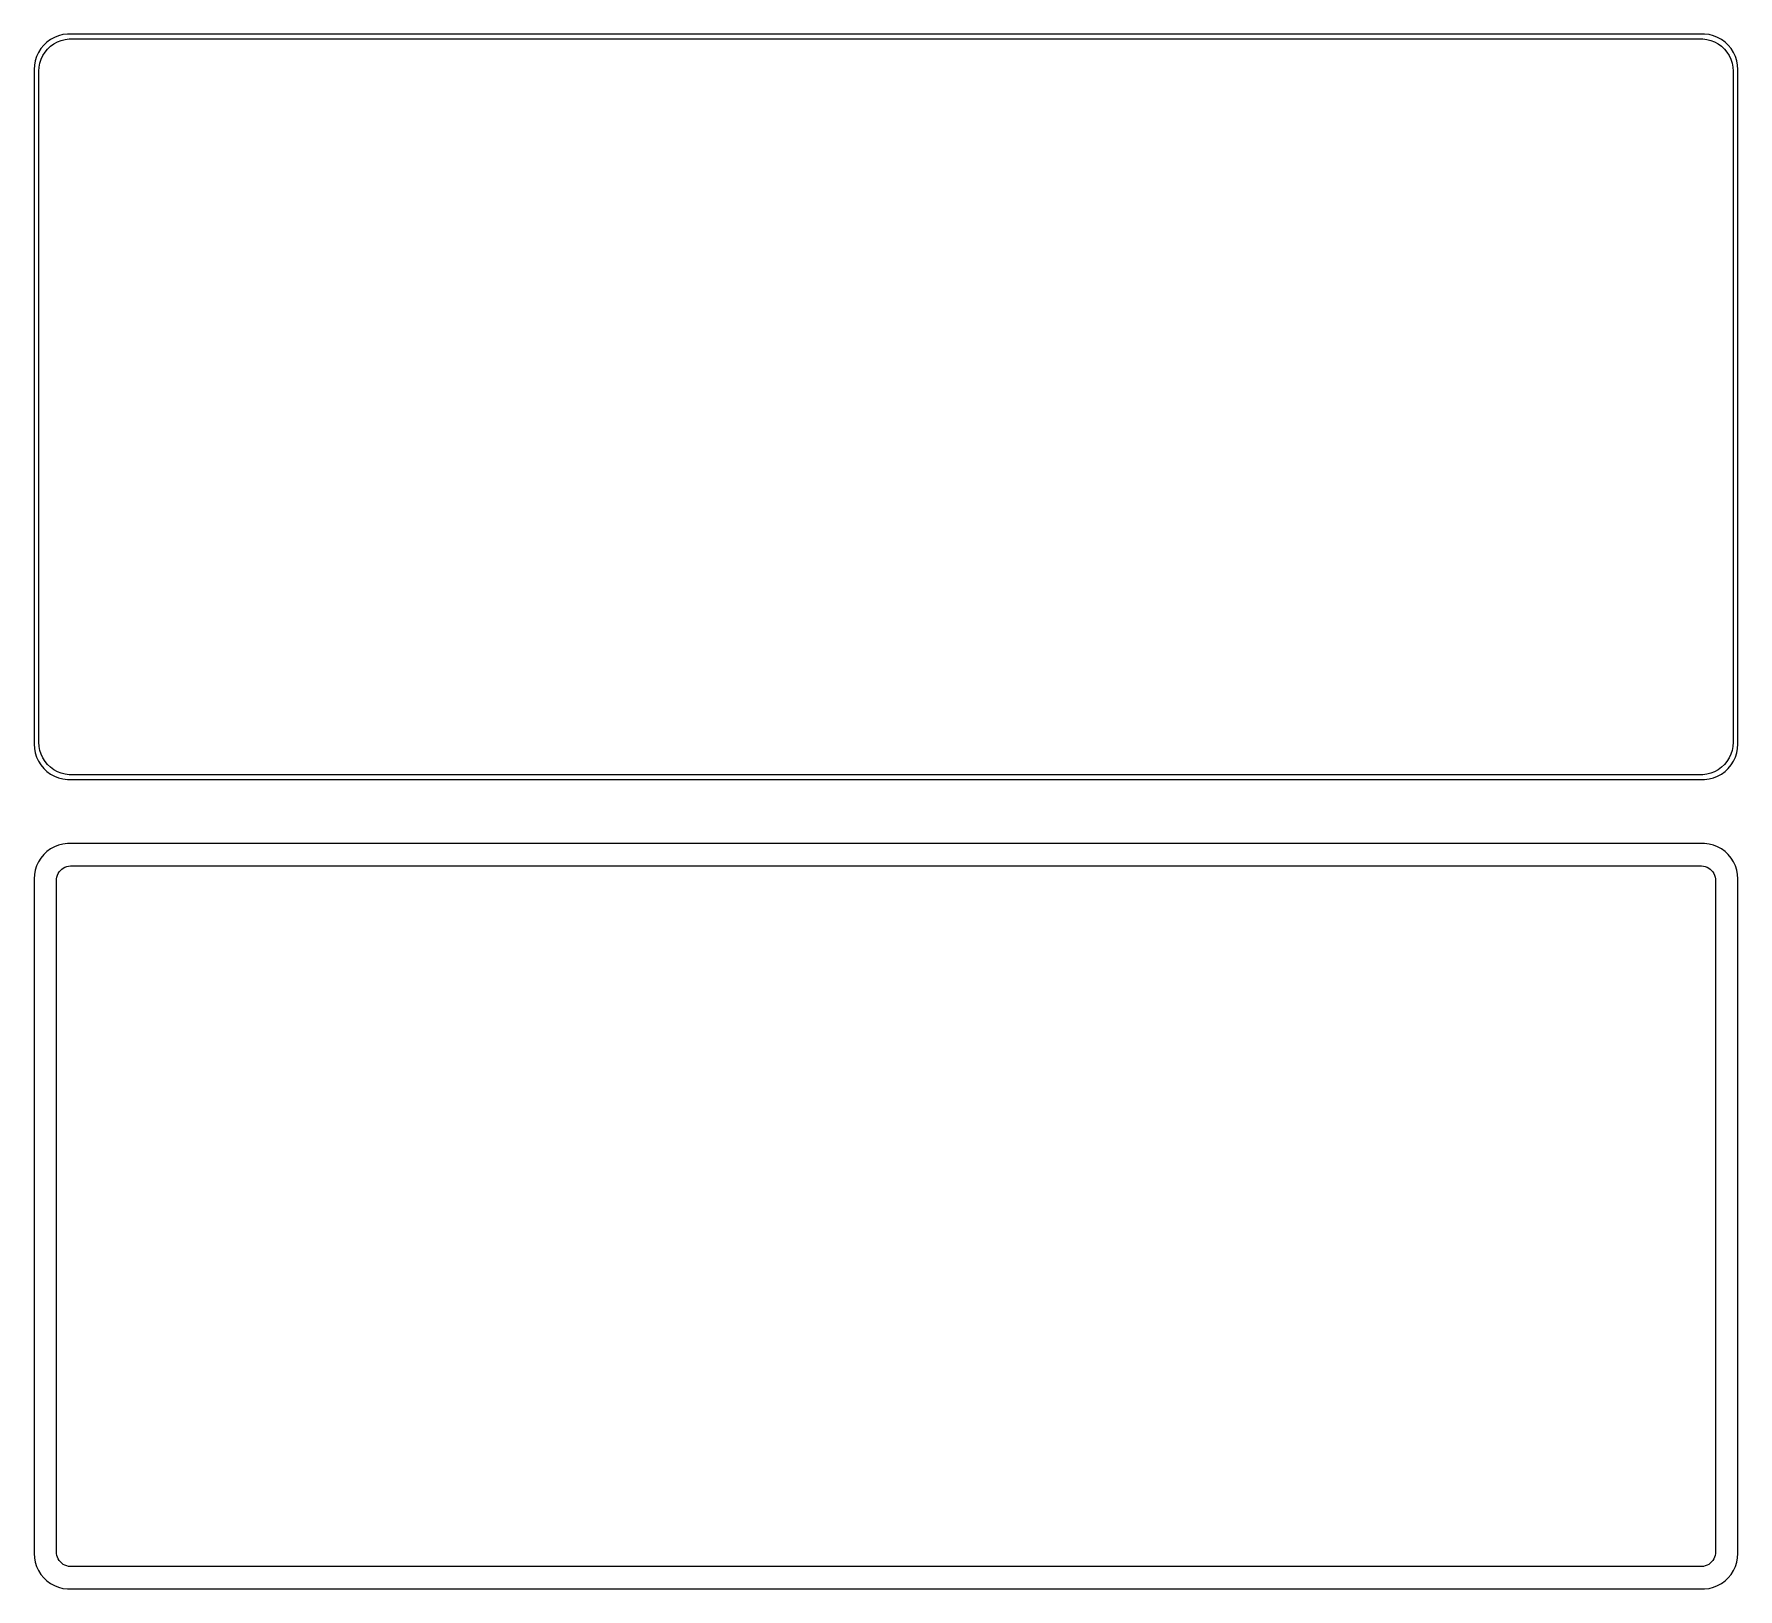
# Model space of a CAD drawing. Header units: metres. Extents: x -120 to 120, y 176 to 394.
import ezdxf

# ---------------------------------------------------------------- set-up
doc = ezdxf.new("R2010")
doc.units = ezdxf.units.M

msp = doc.modelspace()

# ---------------------------------------------------------------- linework, layer by layer
for p, q in [((-117.679, 393.722), (-118.187, 393.353)), ((-117.129, 394.024), (-117.679, 393.722)), ((-116.545, 394.255), (-117.129, 394.024)), ((-116.699, 393.393), (-116.165, 393.604)), ((-115.937, 394.411), (-116.545, 394.255)), ((-116.165, 393.604), (-115.608, 393.747)), ((-115.314, 394.49), (-115.937, 394.411)), ((-115.608, 393.747), (-115.037, 393.819)), ((115.314, 394.49), (-115.314, 394.49)), ((-115.037, 393.819), (115.037, 393.819)), ((115.037, 393.819), (115.608, 393.747)), ((115.937, 394.411), (115.314, 394.49)), ((115.608, 393.747), (116.165, 393.604)), ((116.545, 394.255), (115.937, 394.411)), ((116.165, 393.604), (116.699, 393.393)), ((117.129, 394.024), (116.545, 394.255)), ((117.679, 393.722), (117.129, 394.024)), ((118.187, 393.353), (117.679, 393.722)), ((-119.649, 391.341), (-119.843, 390.743)), ((-119.382, 391.909), (-119.649, 391.341)), ((-119.045, 392.439), (-119.382, 391.909)), ((-118.645, 392.923), (-119.045, 392.439)), ((-119.007, 390.935), (-118.762, 391.456)), ((-118.762, 391.456), (-118.454, 391.941)), ((-118.187, 393.353), (-118.645, 392.923)), ((-118.454, 391.941), (-118.088, 392.384)), ((-118.088, 392.384), (-117.668, 392.778)), ((-117.668, 392.778), (-117.203, 393.116)), ((-117.203, 393.116), (-116.699, 393.393)), ((116.699, 393.393), (117.203, 393.116)), ((117.203, 393.116), (117.668, 392.778)), ((117.668, 392.778), (118.088, 392.384)), ((118.088, 392.384), (118.454, 391.941)), ((118.645, 392.923), (118.187, 393.353)), ((118.454, 391.941), (118.762, 391.456)), ((119.045, 392.439), (118.645, 392.923)), ((118.762, 391.456), (119.007, 390.935)), ((119.382, 391.909), (119.045, 392.439)), ((119.649, 391.341), (119.382, 391.909)), ((119.843, 390.743), (119.649, 391.341)), ((-119.961, 390.127), (-120, 389.5)), ((-120, 389.5), (-120, 294.5)), ((-119.843, 390.743), (-119.961, 390.127)), ((-119.328, 389.25), (-119.292, 389.824)), ((-119.328, 294.75), (-119.328, 389.25)), ((-119.292, 389.824), (-119.185, 390.389)), ((-119.185, 390.389), (-119.007, 390.935)), ((119.007, 390.935), (119.185, 390.389)), ((119.185, 390.389), (119.292, 389.824)), ((119.292, 389.824), (119.328, 389.25)), ((119.328, 389.25), (119.328, 294.75)), ((119.961, 390.127), (119.843, 390.743)), ((120, 389.5), (119.961, 390.127)), ((120, 294.5), (120, 389.5)), ((-120, 294.5), (-119.961, 293.873)), ((-119.961, 293.873), (-119.843, 293.257)), ((-119.843, 293.257), (-119.649, 292.659)), ((-119.292, 294.176), (-119.328, 294.75)), ((-119.185, 293.611), (-119.292, 294.176)), ((-119.007, 293.065), (-119.185, 293.611)), ((-118.762, 292.544), (-119.007, 293.065)), ((119.007, 293.065), (118.762, 292.544)), ((119.185, 293.611), (119.007, 293.065)), ((119.292, 294.176), (119.185, 293.611)), ((119.328, 294.75), (119.292, 294.176)), ((119.649, 292.659), (119.843, 293.257)), ((119.843, 293.257), (119.961, 293.873)), ((119.961, 293.873), (120, 294.5)), ((-119.649, 292.659), (-119.382, 292.091)), ((-119.382, 292.091), (-119.045, 291.561)), ((-119.045, 291.561), (-118.645, 291.077)), ((-118.454, 292.059), (-118.762, 292.544)), ((-118.645, 291.077), (-118.187, 290.647)), ((-118.088, 291.616), (-118.454, 292.059)), ((-118.187, 290.647), (-117.679, 290.278)), ((-117.668, 291.222), (-118.088, 291.616)), ((-117.203, 290.884), (-117.668, 291.222)), ((-116.699, 290.607), (-117.203, 290.884)), ((-116.165, 290.396), (-116.699, 290.607)), ((116.699, 290.607), (116.165, 290.396)), ((117.203, 290.884), (116.699, 290.607)), ((117.668, 291.222), (117.203, 290.884)), ((118.088, 291.616), (117.668, 291.222)), ((117.679, 290.278), (118.187, 290.647)), ((118.454, 292.059), (118.088, 291.616)), ((118.187, 290.647), (118.645, 291.077)), ((118.762, 292.544), (118.454, 292.059)), ((118.645, 291.077), (119.045, 291.561)), ((119.045, 291.561), (119.382, 292.091)), ((119.382, 292.091), (119.649, 292.659)), ((-117.679, 290.278), (-117.129, 289.976)), ((-117.129, 289.976), (-116.545, 289.745)), ((-116.545, 289.745), (-115.937, 289.589)), ((-115.608, 290.253), (-116.165, 290.396)), ((-115.937, 289.589), (-115.314, 289.51)), ((-115.037, 290.181), (-115.608, 290.253)), ((-115.314, 289.51), (115.314, 289.51)), ((115.037, 290.181), (-115.037, 290.181)), ((115.608, 290.253), (115.037, 290.181)), ((115.314, 289.51), (115.937, 289.589)), ((116.165, 290.396), (115.608, 290.253)), ((115.937, 289.589), (116.545, 289.745)), ((116.545, 289.745), (117.129, 289.976)), ((117.129, 289.976), (117.679, 290.278)), ((-119.045, 278.439), (-119.382, 277.909)), ((-118.645, 278.923), (-119.045, 278.439)), ((-118.187, 279.353), (-118.645, 278.923)), ((-117.679, 279.722), (-118.187, 279.353)), ((-117.129, 280.024), (-117.679, 279.722)), ((-116.545, 280.255), (-117.129, 280.024)), ((-115.937, 280.411), (-116.545, 280.255)), ((-115.314, 280.49), (-115.937, 280.411)), ((115.314, 280.49), (-115.314, 280.49)), ((115.937, 280.411), (115.314, 280.49)), ((116.545, 280.255), (115.937, 280.411)), ((117.129, 280.024), (116.545, 280.255)), ((117.679, 279.722), (117.129, 280.024)), ((118.187, 279.353), (117.679, 279.722)), ((118.645, 278.923), (118.187, 279.353)), ((119.045, 278.439), (118.645, 278.923)), ((119.382, 277.909), (119.045, 278.439)), ((-119.961, 276.127), (-120, 275.5)), ((-119.843, 276.743), (-119.961, 276.127)), ((-119.649, 277.341), (-119.843, 276.743)), ((-119.382, 277.909), (-119.649, 277.341)), ((-116.793, 275.775), (-116.711, 276.027)), ((-116.711, 276.027), (-116.599, 276.266)), ((-116.599, 276.266), (-116.457, 276.49)), ((-116.457, 276.49), (-116.288, 276.694)), ((-116.288, 276.694), (-116.095, 276.875)), ((-116.095, 276.875), (-115.88, 277.031)), ((-115.88, 277.031), (-115.648, 277.159)), ((-115.648, 277.159), (-115.402, 277.256)), ((-115.402, 277.256), (-115.145, 277.322)), ((-115.145, 277.322), (-114.882, 277.355)), ((-114.882, 277.355), (114.882, 277.355)), ((114.882, 277.355), (115.145, 277.322)), ((115.145, 277.322), (115.402, 277.256)), ((115.402, 277.256), (115.648, 277.159)), ((115.648, 277.159), (115.88, 277.031)), ((115.88, 277.031), (116.095, 276.875)), ((116.095, 276.875), (116.288, 276.694)), ((116.288, 276.694), (116.457, 276.49)), ((116.457, 276.49), (116.599, 276.266)), ((116.599, 276.266), (116.711, 276.027)), ((116.711, 276.027), (116.793, 275.775)), ((119.649, 277.341), (119.382, 277.909)), ((119.843, 276.743), (119.649, 277.341)), ((119.961, 276.127), (119.843, 276.743)), ((120, 275.5), (119.961, 276.127)), ((-120, 275.5), (-120, 180.5)), ((-116.86, 275.25), (-116.843, 275.514)), ((-116.86, 180.75), (-116.86, 275.25)), ((-116.843, 275.514), (-116.793, 275.775)), ((116.793, 275.775), (116.843, 275.514)), ((116.843, 275.514), (116.86, 275.25)), ((116.86, 275.25), (116.86, 180.75)), ((120, 180.5), (120, 275.5)), ((-120, 180.5), (-119.961, 179.873)), ((-116.843, 180.486), (-116.86, 180.75)), ((-116.793, 180.225), (-116.843, 180.486)), ((-116.711, 179.973), (-116.793, 180.225)), ((116.793, 180.225), (116.711, 179.973)), ((116.843, 180.486), (116.793, 180.225)), ((116.86, 180.75), (116.843, 180.486)), ((119.961, 179.873), (120, 180.5)), ((-119.961, 179.873), (-119.843, 179.257)), ((-119.843, 179.257), (-119.649, 178.659)), ((-119.649, 178.659), (-119.382, 178.091)), ((-119.382, 178.091), (-119.045, 177.561)), ((-116.599, 179.734), (-116.711, 179.973)), ((-116.457, 179.51), (-116.599, 179.734)), ((-116.288, 179.306), (-116.457, 179.51)), ((-116.095, 179.125), (-116.288, 179.306)), ((-115.88, 178.969), (-116.095, 179.125)), ((-115.648, 178.841), (-115.88, 178.969)), ((-115.402, 178.744), (-115.648, 178.841)), ((-115.145, 178.678), (-115.402, 178.744)), ((-114.882, 178.645), (-115.145, 178.678)), ((114.882, 178.645), (-114.882, 178.645)), ((115.145, 178.678), (114.882, 178.645)), ((115.402, 178.744), (115.145, 178.678)), ((115.648, 178.841), (115.402, 178.744)), ((115.88, 178.969), (115.648, 178.841)), ((116.095, 179.125), (115.88, 178.969)), ((116.288, 179.306), (116.095, 179.125)), ((116.457, 179.51), (116.288, 179.306)), ((116.599, 179.734), (116.457, 179.51)), ((116.711, 179.973), (116.599, 179.734)), ((119.045, 177.561), (119.382, 178.091)), ((119.382, 178.091), (119.649, 178.659)), ((119.649, 178.659), (119.843, 179.257)), ((119.843, 179.257), (119.961, 179.873)), ((-119.045, 177.561), (-118.645, 177.077)), ((-118.645, 177.077), (-118.187, 176.647)), ((-118.187, 176.647), (-117.679, 176.278)), ((-117.679, 176.278), (-117.129, 175.976)), ((-117.129, 175.976), (-116.545, 175.745)), ((-116.545, 175.745), (-115.937, 175.589)), ((-115.937, 175.589), (-115.314, 175.51)), ((-115.314, 175.51), (115.314, 175.51)), ((115.314, 175.51), (115.937, 175.589)), ((115.937, 175.589), (116.545, 175.745)), ((116.545, 175.745), (117.129, 175.976)), ((117.129, 175.976), (117.679, 176.278)), ((117.679, 176.278), (118.187, 176.647)), ((118.187, 176.647), (118.645, 177.077)), ((118.645, 177.077), (119.045, 177.561))]:
    msp.add_line(p, q)

doc.saveas('drawing.dxf')
